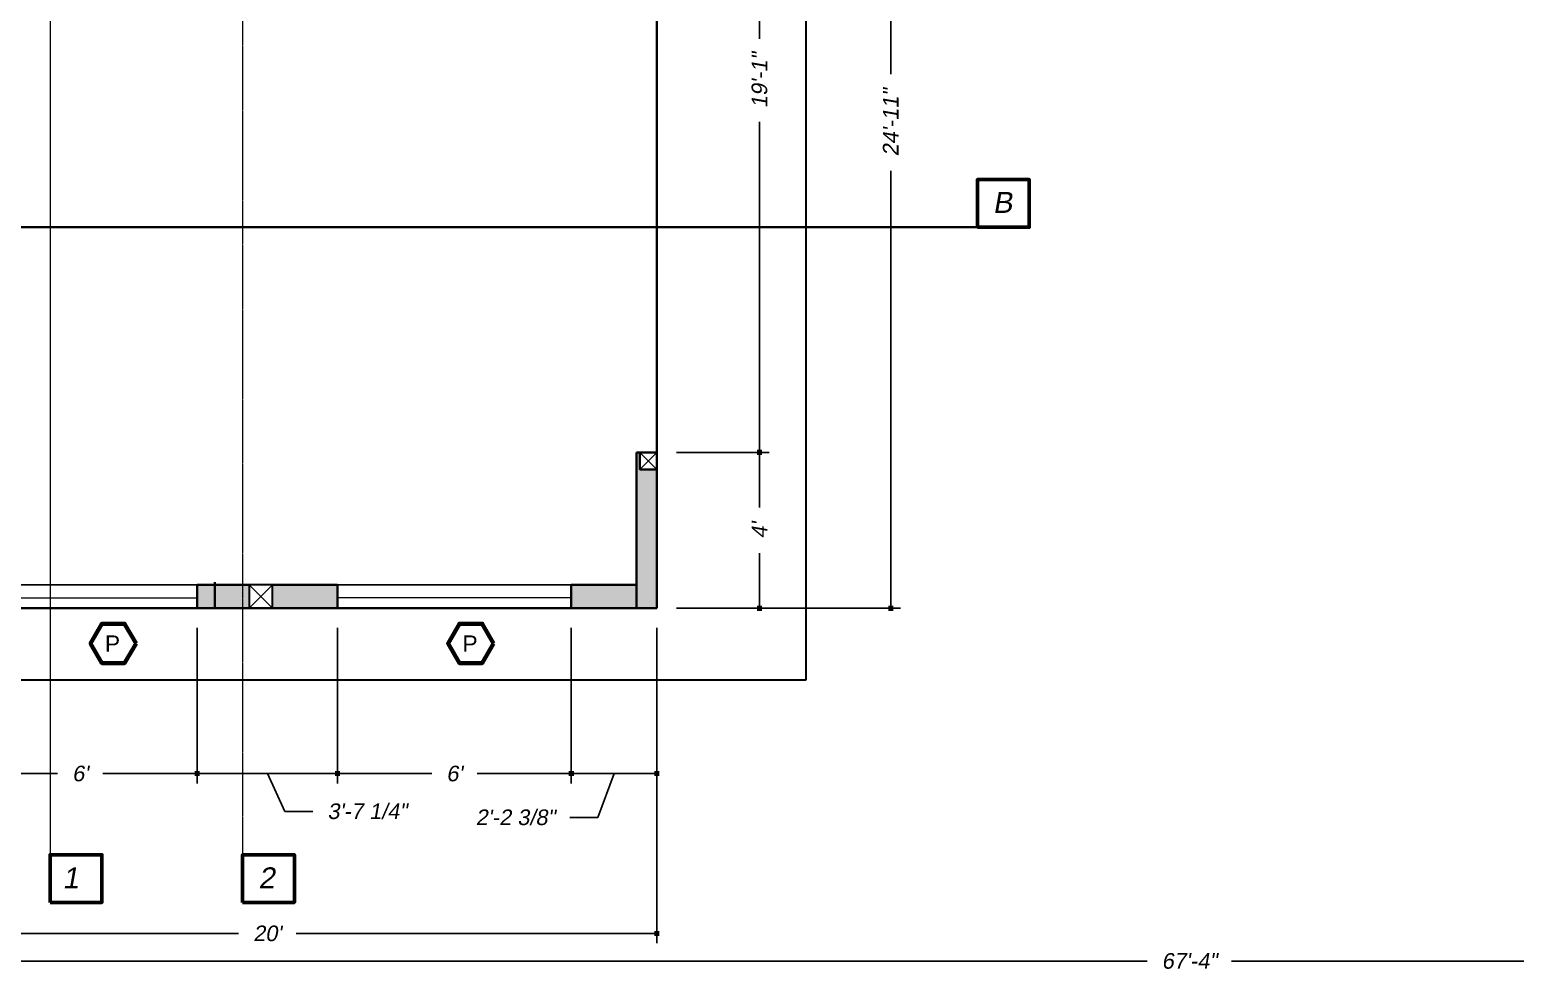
# Model space of a CAD drawing. Header units: inches. Extents: x -3905 to 10892, y 1064 to 9590.
# Drawn here: x 5190.6 to 5648.2, y 1896.5 to 2186.3 of the extents above; entities that cross this region are included whole.
import ezdxf

# ---------------------------------------------------------------- set-up
doc = ezdxf.new("R2010")
doc.units = ezdxf.units.IN
doc.header["$MEASUREMENT"] = 0
doc.header["$PDMODE"] = 3
for name, pattern in [('MYDIVIDE', [0.9375, 0.75, -0.0625, 0, -0.0625, 0, -0.0625]), ('MYHIDDEN', [0.1875, 0.125, -0.0625]), ('MYPHANTOM', [1.6875, 1.25, -0.0625, 0.125, -0.0625, 0.125, -0.0625])]:
    doc.linetypes.add(name, pattern=pattern)
doc.layers.add('Areas', color=62, linetype='Continuous', lineweight=0)
doc.layers.add('ExistingFloorPlan', color=51, linetype='Continuous', lineweight=0)
doc.styles.get("Standard").update_dxf_attribs({"font": 'arial.ttf', "oblique": 10})
doc.dimstyles.new('WeaselDims$0', dxfattribs={"dimtxt": 0.1, "dimasz": 0.0325, "dimexe": 0.0625, "dimexo": 0.125, "dimgap": 0.09, "dimtad": 0, "dimdec": 4, "dimzin": 0, "dimdsep": 46, "dimlunit": 4, "dimtxsty": 'Standard', "dimblk": 'BOXFILLED', "dimcen": 0.09, "dimadec": 0, "dimazin": 0, "dimtfac": 1, "dimtdec": 4, "dimtofl": 0, "dimtmove": 1, "dimatfit": 3, "dimfxl": 1, "dimfrac": 2, "dimtolj": 1, "dimtzin": 0, "dimarcsym": 0})

# ---------------------------------------------------------------- blocks, each defined once
blk = doc.blocks.new('_BoxFilled')
at = {"color": 0, "linetype": 'ByBlock', "lineweight": -2}
blk.add_line((-0.5, 0), (-1, 0), dxfattribs=at)
at = {"color": 0, "linetype": 'ByBlock'}
blk.add_solid([(-0.5, 0.5), (0.5, 0.5), (-0.5, -0.5), (0.5, -0.5)], dxfattribs=at)
blk = doc.blocks.new('*D113')
at = {"layer": 'Defpoints', "color": 0, "linetype": 'Continuous', "lineweight": 5, "transparency": 16777216}
for p in [(5951.82, 2307.18), (5143.82, 2008.18), (5951.82, 1899.62)]:
    blk.add_point(p, dxfattribs=at)
at = {"layer": 'ExistingFloorPlan', "color": 0, "linetype": 'Continuous', "lineweight": -2, "transparency": 16777216}
for p, q in [((5951.82, 2301.18), (5951.82, 1896.62)), ((5143.82, 2002.18), (5143.82, 1896.62)), ((5145.38, 1899.62), (5534.81, 1899.62)), ((5950.26, 1899.62), (5560.83, 1899.62))]:
    blk.add_line(p, q, dxfattribs=at)
at = {"layer": 'ExistingFloorPlan', "color": 0, "linetype": 'Continuous', "lineweight": -2, "transparency": 16777216, "xscale": 1.56, "yscale": 1.56, "zscale": 1.56, "rotation": 180}
blk.add_blockref('_BoxFilled', (5143.82, 1899.62), dxfattribs=at)
at = {"layer": 'ExistingFloorPlan', "color": 0, "linetype": 'Continuous', "lineweight": -2, "transparency": 16777216, "xscale": 1.56, "yscale": 1.56, "zscale": 1.56}
blk.add_blockref('_BoxFilled', (5951.82, 1899.62), dxfattribs=at)
at = {"layer": 'ExistingFloorPlan', "color": 0, "linetype": 'Continuous', "lineweight": 5, "transparency": 16777216, "insert": (5547.82, 1899.62), "char_height": 4.8, "attachment_point": 5}
blk.add_mtext('\\A1;67\'-4"', dxfattribs=at)
blk = doc.blocks.new('*D130')
at = {"layer": 'Defpoints', "color": 0, "linetype": 'Continuous', "lineweight": 5, "transparency": 16777216}
for p in [(5143.82, 2008.18), (5383.82, 2008.18), (5383.82, 1908.1)]:
    blk.add_point(p, dxfattribs=at)
at = {"layer": 'ExistingFloorPlan', "color": 0, "linetype": 'Continuous', "lineweight": -2, "transparency": 16777216}
for p, q in [((5143.82, 2002.18), (5143.82, 1905.1)), ((5383.82, 2002.18), (5383.82, 1905.1)), ((5145.38, 1908.1), (5254.96, 1908.1)), ((5382.26, 1908.1), (5272.68, 1908.1))]:
    blk.add_line(p, q, dxfattribs=at)
at = {"layer": 'ExistingFloorPlan', "color": 0, "linetype": 'Continuous', "lineweight": -2, "transparency": 16777216, "xscale": 1.56, "yscale": 1.56, "zscale": 1.56, "rotation": 180}
blk.add_blockref('_BoxFilled', (5143.82, 1908.1), dxfattribs=at)
at = {"layer": 'ExistingFloorPlan', "color": 0, "linetype": 'Continuous', "lineweight": -2, "transparency": 16777216, "xscale": 1.56, "yscale": 1.56, "zscale": 1.56}
blk.add_blockref('_BoxFilled', (5383.82, 1908.1), dxfattribs=at)
at = {"layer": 'ExistingFloorPlan', "color": 0, "linetype": 'Continuous', "lineweight": 5, "transparency": 16777216, "insert": (5263.82, 1908.1), "char_height": 4.8, "attachment_point": 5}
blk.add_mtext("\\A1;20'", dxfattribs=at)
blk = doc.blocks.new('*D132')
at = {"layer": 'Defpoints', "color": 0, "linetype": 'Continuous', "lineweight": 5, "transparency": 16777216}
for p in [(5170.19, 2008.18), (5242.19, 2008.18), (5242.19, 1957.3)]:
    blk.add_point(p, dxfattribs=at)
at = {"layer": 'ExistingFloorPlan', "color": 0, "linetype": 'Continuous', "lineweight": -2, "transparency": 16777216}
for p, q in [((5170.19, 2002.18), (5170.19, 1954.3)), ((5242.19, 2002.18), (5242.19, 1954.3)), ((5171.75, 1957.3), (5199.22, 1957.3)), ((5240.63, 1957.3), (5213.17, 1957.3))]:
    blk.add_line(p, q, dxfattribs=at)
at = {"layer": 'ExistingFloorPlan', "color": 0, "linetype": 'Continuous', "lineweight": -2, "transparency": 16777216, "xscale": 1.56, "yscale": 1.56, "zscale": 1.56, "rotation": 180}
blk.add_blockref('_BoxFilled', (5170.19, 1957.3), dxfattribs=at)
at = {"layer": 'ExistingFloorPlan', "color": 0, "linetype": 'Continuous', "lineweight": -2, "transparency": 16777216, "xscale": 1.56, "yscale": 1.56, "zscale": 1.56}
blk.add_blockref('_BoxFilled', (5242.19, 1957.3), dxfattribs=at)
at = {"layer": 'ExistingFloorPlan', "color": 0, "linetype": 'Continuous', "lineweight": 5, "transparency": 16777216, "insert": (5206.19, 1957.3), "char_height": 4.8, "attachment_point": 5}
blk.add_mtext("\\A1;6'", dxfattribs=at)
blk = doc.blocks.new('*D133')
at = {"layer": 'Defpoints', "color": 0, "linetype": 'Continuous', "lineweight": 5, "transparency": 16777216}
for p in [(5242.19, 2008.18), (5285.44, 2008.18), (5285.44, 1957.3)]:
    blk.add_point(p, dxfattribs=at)
at = {"layer": 'ExistingFloorPlan', "color": 0, "linetype": 'Continuous', "lineweight": -2, "transparency": 16777216}
for p, q in [((5242.19, 2002.18), (5242.19, 1954.3)), ((5285.44, 2002.18), (5285.44, 1954.3)), ((5243.75, 1957.3), (5283.88, 1957.3)), ((5263.82, 1957.3), (5269.23, 1945.69)), ((5269.23, 1945.69), (5277.87, 1945.69))]:
    blk.add_line(p, q, dxfattribs=at)
at = {"layer": 'ExistingFloorPlan', "color": 0, "linetype": 'Continuous', "lineweight": -2, "transparency": 16777216, "xscale": 1.56, "yscale": 1.56, "zscale": 1.56, "rotation": 180}
blk.add_blockref('_BoxFilled', (5242.19, 1957.3), dxfattribs=at)
at = {"layer": 'ExistingFloorPlan', "color": 0, "linetype": 'Continuous', "lineweight": -2, "transparency": 16777216, "xscale": 1.56, "yscale": 1.56, "zscale": 1.56}
blk.add_blockref('_BoxFilled', (5285.44, 1957.3), dxfattribs=at)
at = {"layer": 'ExistingFloorPlan', "color": 0, "linetype": 'Continuous', "lineweight": 5, "transparency": 16777216, "insert": (5294.6, 1945.69), "char_height": 4.8, "attachment_point": 5}
blk.add_mtext('\\A1;3\'-7 1/4"', dxfattribs=at)
blk = doc.blocks.new('*D134')
at = {"layer": 'Defpoints', "color": 0, "linetype": 'Continuous', "lineweight": 5, "transparency": 16777216}
for p in [(5285.44, 2008.18), (5357.44, 2008.18), (5357.44, 1957.3)]:
    blk.add_point(p, dxfattribs=at)
at = {"layer": 'ExistingFloorPlan', "color": 0, "linetype": 'Continuous', "lineweight": -2, "transparency": 16777216}
for p, q in [((5285.44, 2002.18), (5285.44, 1954.3)), ((5357.44, 2002.18), (5357.44, 1954.3)), ((5287, 1957.3), (5314.47, 1957.3)), ((5355.88, 1957.3), (5328.42, 1957.3))]:
    blk.add_line(p, q, dxfattribs=at)
at = {"layer": 'ExistingFloorPlan', "color": 0, "linetype": 'Continuous', "lineweight": -2, "transparency": 16777216, "xscale": 1.56, "yscale": 1.56, "zscale": 1.56, "rotation": 180}
blk.add_blockref('_BoxFilled', (5285.44, 1957.3), dxfattribs=at)
at = {"layer": 'ExistingFloorPlan', "color": 0, "linetype": 'Continuous', "lineweight": -2, "transparency": 16777216, "xscale": 1.56, "yscale": 1.56, "zscale": 1.56}
blk.add_blockref('_BoxFilled', (5357.44, 1957.3), dxfattribs=at)
at = {"layer": 'ExistingFloorPlan', "color": 0, "linetype": 'Continuous', "lineweight": 5, "transparency": 16777216, "insert": (5321.44, 1957.3), "char_height": 4.8, "attachment_point": 5}
blk.add_mtext("\\A1;6'", dxfattribs=at)
blk = doc.blocks.new('*D135')
at = {"layer": 'Defpoints', "color": 0, "linetype": 'Continuous', "lineweight": 5, "transparency": 16777216}
for p in [(5357.44, 2008.18), (5383.82, 2008.18), (5383.82, 1957.3)]:
    blk.add_point(p, dxfattribs=at)
at = {"layer": 'ExistingFloorPlan', "color": 0, "linetype": 'Continuous', "lineweight": -2, "transparency": 16777216}
for p, q in [((5357.44, 2002.18), (5357.44, 1954.3)), ((5383.82, 2002.18), (5383.82, 1954.3)), ((5359, 1957.3), (5382.26, 1957.3)), ((5370.63, 1957.3), (5365.64, 1943.82)), ((5365.64, 1943.82), (5357, 1943.82))]:
    blk.add_line(p, q, dxfattribs=at)
at = {"layer": 'ExistingFloorPlan', "color": 0, "linetype": 'Continuous', "lineweight": -2, "transparency": 16777216, "xscale": 1.56, "yscale": 1.56, "zscale": 1.56, "rotation": 180}
blk.add_blockref('_BoxFilled', (5357.44, 1957.3), dxfattribs=at)
at = {"layer": 'ExistingFloorPlan', "color": 0, "linetype": 'Continuous', "lineweight": -2, "transparency": 16777216, "xscale": 1.56, "yscale": 1.56, "zscale": 1.56}
blk.add_blockref('_BoxFilled', (5383.82, 1957.3), dxfattribs=at)
at = {"layer": 'ExistingFloorPlan', "color": 0, "linetype": 'Continuous', "lineweight": 5, "transparency": 16777216, "insert": (5340.24, 1943.82), "char_height": 4.8, "attachment_point": 5}
blk.add_mtext('\\A1;2\'-2 3/8"', dxfattribs=at)
blk = doc.blocks.new('*D136')
at = {"layer": 'Defpoints', "color": 0, "linetype": 'Continuous', "lineweight": 5, "transparency": 16777216}
for p in [(5383.82, 2307.18), (5455.82, 2307.18), (5383.82, 2008.18)]:
    blk.add_point(p, dxfattribs=at)
at = {"layer": 'ExistingFloorPlan', "color": 0, "linetype": 'Continuous', "lineweight": -2, "transparency": 16777216}
for p, q in [((5389.82, 2307.18), (5458.82, 2307.18)), ((5455.82, 2305.62), (5455.82, 2172.58)), ((5455.82, 2009.74), (5455.82, 2142.79)), ((5389.82, 2008.18), (5458.82, 2008.18))]:
    blk.add_line(p, q, dxfattribs=at)
at = {"layer": 'ExistingFloorPlan', "color": 0, "linetype": 'Continuous', "lineweight": -2, "transparency": 16777216, "xscale": 1.56, "yscale": 1.56, "zscale": 1.56}
for p, rotation in [((5455.82, 2307.18), 90), ((5455.82, 2008.18), 270)]:
    blk.add_blockref('_BoxFilled', p, dxfattribs=dict(at, rotation=rotation))
at = {"layer": 'ExistingFloorPlan', "color": 0, "linetype": 'Continuous', "lineweight": 5, "transparency": 16777216, "insert": (5455.82, 2157.68), "char_height": 4.8, "attachment_point": 5, "rotation": 90}
blk.add_mtext('\\A1;24\'-11"', dxfattribs=at)
blk = doc.blocks.new('*D137')
at = {"layer": 'Defpoints', "color": 0, "linetype": 'Continuous', "lineweight": 5, "transparency": 16777216}
for p in [(5383.82, 2056.18), (5415.41, 2056.18), (5383.82, 2008.18)]:
    blk.add_point(p, dxfattribs=at)
at = {"layer": 'ExistingFloorPlan', "color": 0, "linetype": 'Continuous', "lineweight": -2, "transparency": 16777216}
for p, q in [((5389.82, 2056.18), (5418.41, 2056.18)), ((5415.41, 2054.62), (5415.41, 2039.23)), ((5415.41, 2009.74), (5415.41, 2025.13)), ((5389.82, 2008.18), (5418.41, 2008.18))]:
    blk.add_line(p, q, dxfattribs=at)
at = {"layer": 'ExistingFloorPlan', "color": 0, "linetype": 'Continuous', "lineweight": -2, "transparency": 16777216, "xscale": 1.56, "yscale": 1.56, "zscale": 1.56}
for p, rotation in [((5415.41, 2056.18), 90), ((5415.41, 2008.18), 270)]:
    blk.add_blockref('_BoxFilled', p, dxfattribs=dict(at, rotation=rotation))
at = {"layer": 'ExistingFloorPlan', "color": 0, "linetype": 'Continuous', "lineweight": 5, "transparency": 16777216, "insert": (5415.41, 2032.18), "char_height": 4.8, "attachment_point": 5, "rotation": 90}
blk.add_mtext("\\A1;4'", dxfattribs=at)
blk = doc.blocks.new('*D138')
at = {"layer": 'Defpoints', "color": 0, "linetype": 'Continuous', "lineweight": 5, "transparency": 16777216}
for p in [(5383.82, 2285.18), (5415.41, 2285.18), (5383.82, 2056.18)]:
    blk.add_point(p, dxfattribs=at)
at = {"layer": 'ExistingFloorPlan', "color": 0, "linetype": 'Continuous', "lineweight": -2, "transparency": 16777216}
for p, q in [((5389.82, 2285.18), (5418.41, 2285.18)), ((5415.41, 2283.62), (5415.41, 2183.44)), ((5415.41, 2057.74), (5415.41, 2157.92)), ((5389.82, 2056.18), (5418.41, 2056.18))]:
    blk.add_line(p, q, dxfattribs=at)
at = {"layer": 'ExistingFloorPlan', "color": 0, "linetype": 'Continuous', "lineweight": -2, "transparency": 16777216, "xscale": 1.56, "yscale": 1.56, "zscale": 1.56}
for p, rotation in [((5415.41, 2285.18), 90), ((5415.41, 2056.18), 270)]:
    blk.add_blockref('_BoxFilled', p, dxfattribs=dict(at, rotation=rotation))
at = {"layer": 'ExistingFloorPlan', "color": 0, "linetype": 'Continuous', "lineweight": 5, "transparency": 16777216, "insert": (5415.41, 2170.68), "char_height": 4.8, "attachment_point": 5, "rotation": 90}
blk.add_mtext('\\A1;19\'-1"', dxfattribs=at)

msp = doc.modelspace()

# ---------------------------------------------------------------- hatches: boundary and pattern name
at = {"layer": 'ExistingFloorPlan', "linetype": 'Continuous', "lineweight": 5}
h = msp.add_hatch(color=256, dxfattribs=at)
h.dxf.hatch_style = 1
h.paths.add_polyline_path([(5383.81876, 2050.93126), (5378.56876, 2050.93126), (5378.56876, 2056.18126), (5377.56876, 2056.18126), (5377.56876, 2015.43126), (5377.56876, 2008.18126), (5383.81876, 2008.18126)])
at = {"layer": 'ExistingFloorPlan', "lineweight": 35}
h = msp.add_hatch(color=256, dxfattribs=at)
h.dxf.hatch_style = 1
h.paths.add_polyline_path([(5285.44376, 2008.18126), (5285.44376, 2015.43126), (5265.44376, 2015.43126), (5265.44376, 2008.18126)])
h.paths.add_polyline_path([(5258.19376, 2008.18126), (5258.19376, 2015.43126), (5242.19376, 2015.43126), (5242.19376, 2008.18126)])
at = {"layer": 'ExistingFloorPlan', "linetype": 'Continuous', "lineweight": 0}
h = msp.add_hatch(color=256, dxfattribs=at)
h.dxf.hatch_style = 1
h.paths.add_polyline_path([(5377.56876, 2015.43126), (5357.44376, 2015.43126), (5357.44376, 2008.18126), (5377.56876, 2008.18126)])

# ---------------------------------------------------------------- linework, layer by layer
at = {"layer": 'Areas', "linetype": 'Continuous', "lineweight": 5}
msp.add_lwpolyline([(5148.31876, 2307.18126), (5378.56876, 2307.18126), (5378.56876, 2285.18126), (5383.81876, 2285.18126), (5383.81876, 2056.18126), (5377.56876, 2056.18126), (5377.56876, 2015.43126), (5148.31876, 2015.43126), (5148.31876, 2307.18126)], dxfattribs=at)
at = {"layer": 'ExistingFloorPlan', "linetype": 'MYPHANTOM', "lineweight": 20}
msp.add_line((5196.91871, 2918.64945), (5196.91871, 1932.32056), dxfattribs=at)
at = {"layer": 'ExistingFloorPlan', "linetype": 'MYDIVIDE', "lineweight": 20}
msp.add_line((5256.1832, 2918.64945), (5256.1832, 1932.32056), dxfattribs=at)
at = {"layer": 'ExistingFloorPlan', "lineweight": 35}
for p, q in [((5383.81876, 2307.18126), (5383.81876, 2008.18126)), ((5377.56876, 2056.18126), (5377.56876, 2008.18126)), ((5377.56876, 2056.18126), (5383.81876, 2056.18126)), ((5242.19376, 2008.18126), (5242.19376, 2015.43126)), ((5258.19376, 2015.43126), (5242.19376, 2015.43126)), ((5265.44376, 2015.43126), (5285.44376, 2015.43126)), ((5285.44376, 2008.18126), (5285.44376, 2015.43126)), ((5357.44376, 2008.18126), (5357.44376, 2015.43126)), ((5357.44376, 2015.43126), (5377.56876, 2015.43126)), ((5258.19376, 2008.18126), (5242.19376, 2008.18126)), ((5265.44376, 2008.18126), (5285.44376, 2008.18126)), ((5357.44376, 2008.18126), (5377.56876, 2008.18126)), ((5377.56876, 2008.18126), (5383.81876, 2008.18126))]:
    msp.add_line(p, q, dxfattribs=at)
at = {"layer": 'ExistingFloorPlan', "linetype": 'MYPHANTOM', "lineweight": 35}
msp.add_line((5482.54999, 2125.45629), (4828.92109, 2125.45629), dxfattribs=at)
at = {"layer": 'ExistingFloorPlan', "lineweight": 0}
for p, q in [((5378.56876, 2056.18126), (5383.81876, 2050.93126)), ((5383.81876, 2056.18126), (5378.56876, 2050.93126)), ((5170.19376, 2015.43126), (5242.19376, 2015.43126)), ((5242.19376, 2008.18126), (5242.19376, 2015.43126)), ((5265.44376, 2015.43126), (5258.19376, 2008.18126)), ((5258.19376, 2015.43126), (5265.44376, 2008.18126)), ((5285.44376, 2015.43126), (5285.44376, 2008.18126)), ((5285.44376, 2015.43126), (5357.44376, 2015.43126)), ((5357.44376, 2015.43126), (5357.44376, 2008.18126)), ((5170.19376, 2011.43126), (5242.19376, 2011.43126)), ((5357.44376, 2011.43126), (5285.44376, 2011.43126)), ((5242.19376, 2008.18126), (5170.19376, 2008.18126)), ((5357.44376, 2008.18126), (5285.44376, 2008.18126))]:
    msp.add_line(p, q, dxfattribs=at)
at = {"layer": 'ExistingFloorPlan', "linetype": 'Continuous', "lineweight": 40}
for p, q in [((5247.62054, 2016.18126), (5247.62054, 2008.18126)), ((5143.81876, 2008.18126), (5383.81876, 2008.18126))]:
    msp.add_line(p, q, dxfattribs=at)
at = {"layer": 'ExistingFloorPlan', "linetype": 'MYHIDDEN', "lineweight": 30}
msp.add_lwpolyline([(5640.08818, 2597.18126), (5097.81876, 2597.18126), (5097.81876, 1986.18126), (5429.81876, 1986.18126), (5429.81876, 2261.18126), (5997.81876, 2261.18126), (5997.81876, 2703.18126), (5745.81876, 2703.18126), (5745.81876, 2597.18126), (5668.98668, 2597.18126)], close=True, dxfattribs=at)
at = {"layer": 'ExistingFloorPlan', "linetype": 'Continuous', "lineweight": 60}
for points in [[(5482.54999, 2125.45629), (5498.51026, 2125.45629), (5498.51026, 2140.13775), (5482.54999, 2140.13775)], [(5196.91871, 1917.6391), (5212.87898, 1917.6391), (5212.87898, 1932.32056), (5196.91871, 1932.32056)], [(5256.1832, 1917.6391), (5272.14347, 1917.6391), (5272.14347, 1932.32056), (5256.1832, 1932.32056)]]:
    msp.add_lwpolyline(points, close=True, dxfattribs=at)
at = {"layer": 'ExistingFloorPlan', "lineweight": 35}
msp.add_lwpolyline([(5383.81876, 2056.18126), (5378.56876, 2056.18126), (5378.56876, 2050.93126), (5383.81876, 2050.93126)], close=True, dxfattribs=at)
at = {"layer": 'ExistingFloorPlan', "lineweight": 30}
msp.add_lwpolyline([(5265.44376, 2015.43126), (5258.19376, 2015.43126), (5258.19376, 2008.18126), (5265.44376, 2008.18126)], close=True, dxfattribs=at)
at = {"layer": 'ExistingFloorPlan', "lineweight": 70}
for points in [[(5223.36085, 1997.38575), (5219.86085, 2003.44793), (5212.86085, 2003.44793), (5209.36085, 1997.38575), (5212.86085, 1991.32357), (5219.86085, 1991.32357)], [(5333.49047, 1997.38575), (5329.99047, 2003.44793), (5322.99047, 2003.44793), (5319.49047, 1997.38575), (5322.99047, 1991.32357), (5329.99047, 1991.32357)]]:
    msp.add_lwpolyline(points, close=True, dxfattribs=at)

# ---------------------------------------------------------------- texts
at = {"layer": 'ExistingFloorPlan', "oblique": 10}
for s, p in [('B', (5487.24687, 2129.86413)), ('1', (5200.70634, 1921.9642)), ('2', (5261.03099, 1921.9642))]:
    msp.add_text(s, height=6.47856, dxfattribs=at).set_placement(p)
at = {"layer": 'ExistingFloorPlan', "lineweight": 0}
for p in [(5213.79867, 1994.82357), (5323.92829, 1994.82357)]:
    msp.add_text('P', height=5, dxfattribs=at).set_placement(p)

# ---------------------------------------------------------------- dimensions: what is measured, and where the dimension line sits
at = {"layer": 'ExistingFloorPlan', "linetype": 'Continuous', "lineweight": 5}
for base, p1, p2, picture, middle in [((5951.81876, 1899.61671), (5143.81876, 2008.18126), (5951.81876, 2307.18126), '*D113', (5547.81876, 1899.61671)), ((5383.81876, 1908.09597), (5143.81876, 2008.18126), (5383.81876, 2008.18126), '*D130', (5263.81876, 1908.09597)), ((5242.19376, 1957.30434), (5170.19376, 2008.18126), (5242.19376, 2008.18126), '*D132', (5206.19376, 1957.30434)), ((5357.44376, 1957.30434), (5285.44376, 2008.18126), (5357.44376, 2008.18126), '*D134', (5321.44376, 1957.30434))]:
    dim = msp.add_linear_dim(base=base, p1=p1, p2=p2, dimstyle='WeaselDims$0', override={"dimscale": 48}, dxfattribs=at)
    dim.commit()
    dim.dimension.update_dxf_attribs({"geometry": picture, "text_midpoint": middle})
for base, p1, p2, picture, middle in [((5455.81876, 2307.18126), (5383.81876, 2008.18126), (5383.81876, 2307.18126), '*D136', (5455.81876, 2157.68126)), ((5415.4067, 2285.18126), (5383.81876, 2056.18126), (5383.81876, 2285.18126), '*D138', (5415.4067, 2170.68126)), ((5415.4067, 2056.18126), (5383.81876, 2008.18126), (5383.81876, 2056.18126), '*D137', (5415.4067, 2032.18126))]:
    dim = msp.add_linear_dim(base=base, p1=p1, p2=p2, angle=90, dimstyle='WeaselDims$0', override={"dimscale": 48}, dxfattribs=at)
    dim.commit()
    dim.dimension.update_dxf_attribs({"geometry": picture, "text_midpoint": middle})
for base, p1, p2, picture, middle in [((5285.44376, 1957.30434), (5242.19376, 2008.18126), (5285.44376, 2008.18126), '*D133', (5282.19289, 1945.69455)), ((5383.81876, 1957.30434), (5357.44376, 2008.18126), (5383.81876, 2008.18126), '*D135', (5352.67937, 1943.81731))]:
    dim = msp.add_linear_dim(base=base, p1=p1, p2=p2, dimstyle='WeaselDims$0', override={"dimscale": 48}, dxfattribs=at)
    dim.commit()
    dim.dimension.update_dxf_attribs({"geometry": picture, "text_midpoint": middle, "dimtype": 160})

doc.saveas('drawing.dxf')
